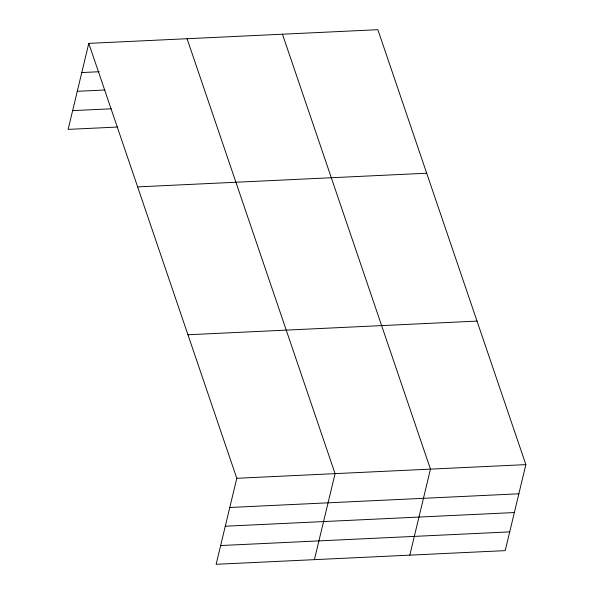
<?xml version="1.0" encoding="UTF-8"?>
<svg xmlns="http://www.w3.org/2000/svg" width="594" height="594" viewBox="0 0 594 594"><rect width="100%" height="100%" fill="white"/><g stroke="black" fill="none" stroke-linecap="round" stroke-linejoin="round"><path stroke-width="0.89" d="M88.788 43.369L236.791 478.289L216.142 564.3L505.212 550.631L525.861 464.619L377.858 29.7L88.788 43.369L68.139 129.381L117.738 127.034M314.426 559.652L335.075 473.641L187.073 38.721M409.815 555.145L430.464 469.134L282.469 34.207M81.786 72.55L99.235 71.725M77.279 91.305L104.834 89.998M72.639 110.625L111.219 108.799M137.63 186.895L426.7 173.225M187.949 334.764L477.019 321.094M236.791 478.289L525.861 464.619M229.781 507.476L518.852 493.807M225.282 526.225L514.352 512.555M220.641 545.544L509.711 531.882"/></g></svg>
